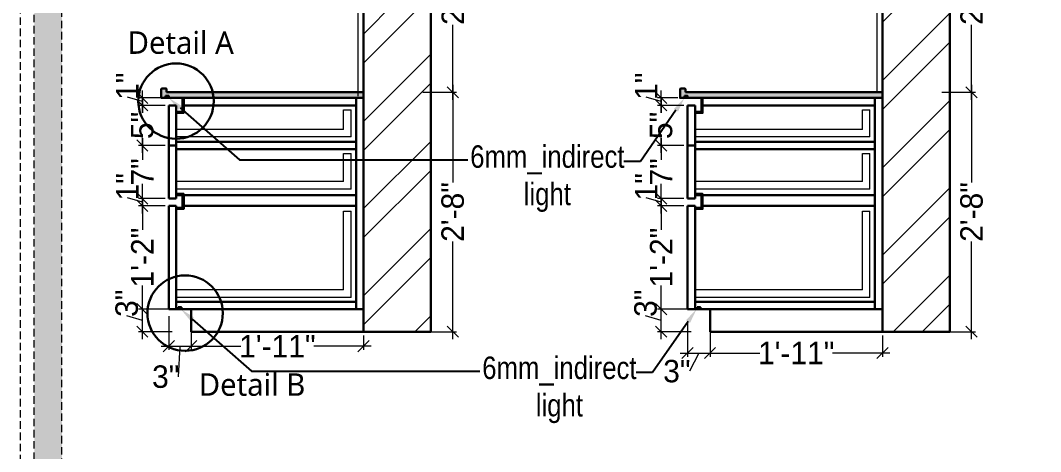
# Model space of a CAD drawing. Header units: millimetres. Extents: x 56222 to 3066687, y -650199 to -121287.
# Drawn here: x 138979.6 to 139115.9, y -185298.7 to -185241.1 of the extents above; entities that cross this region are included whole.
import ezdxf
from ezdxf import colors
from ezdxf.entities.mleader import LeaderData, LeaderLine
from ezdxf.math import Vec2, Vec3

# ---------------------------------------------------------------- set-up
doc = ezdxf.new("R2010")
doc.units = ezdxf.units.MM
doc.header["$MEASUREMENT"] = 0
doc.header["$PDMODE"] = 35
doc.linetypes.add('DASHED', pattern=[0.75, 0.5, -0.25])
doc.linetypes.add('DASHEDX2', pattern=[1.5, 1, -0.5])
doc.layers.get('Defpoints').update_dxf_attribs({"color": 220})
for name, color, linetype, lineweight in [('Dimension', 10, 'DASHEDX2', 20), ('FUR1', 22, 'Continuous', 0), ('FURNITURE', 32, 'Continuous', 9), ('furniture dimensions', 1, 'DASHED', 0), ('hatch-wall', 8, 'Continuous', 9), ('Text', 7, 'Continuous', 15), ('wall', 7, 'Continuous', 30), ('XX~SLAB ( BEAM )~ ( DIM )', 7, 'Continuous', 9)]:
    doc.layers.add(name, color=color, linetype=linetype, lineweight=lineweight)
doc.styles.add('century g', font='GOTHIC.TTF')
doc.styles.add('style4', font='ARIALN.TTF')
doc.dimstyles.new('Archana', dxfattribs={"dimtxt": 2, "dimasz": 0.75, "dimexe": 0.5, "dimexo": 0.5, "dimgap": 0, "dimtad": 0, "dimzin": 0, "dimdsep": 46, "dimlunit": 4, "dimtxsty": 'century g', "dimblk": 'OBLIQUE', "dimcen": 0, "dimdle": 1, "dimclrd": 256, "dimclre": 256, "dimclrt": 256, "dimadec": 0, "dimazin": 0, "dimtfac": 1, "dimtofl": 0, "dimtmove": 1, "dimatfit": 3, "dimfxl": 1, "dimfxlon": 1, "dimtolj": 1, "dimtzin": 0, "dimlwd": -1, "dimlwe": -1, "dimarcsym": 0})

# ---------------------------------------------------------------- blocks, each defined once
blk = doc.blocks.new('_Oblique')
at = {"layer": 'wall', "color": 0, "lineweight": -2}
blk.add_line((-0.5, -0.5), (0.5, 0.5), dxfattribs=at)
blk = doc.blocks.new('*D607')
at = {"layer": 'Defpoints', "color": 0, "linetype": 'Continuous', "lineweight": 30, "transparency": 16777216}
for p in [(139094.76, -185250.69), (139106.68, -185250.69), (139094.76, -185282.69)]:
    blk.add_point(p, dxfattribs=at)
at = {"layer": 'furniture dimensions', "color": 5, "linetype": 'Continuous', "transparency": 16777216}
for p, q in [((139106.68, -185249.69), (139106.68, -185262.73)), ((139102.68, -185250.69), (139107.18, -185250.69)), ((139106.68, -185283.69), (139106.68, -185270.65))]:
    blk.add_line(p, q, dxfattribs=at)
at = {"layer": 'furniture dimensions', "color": 5, "linetype": 'ByBlock', "transparency": 16777216}
blk.add_line((139102.68, -185282.69), (139107.18, -185282.69), dxfattribs=at)
at = {"layer": 'furniture dimensions', "color": 5, "linetype": 'Continuous', "transparency": 16777216, "xscale": 1.5, "yscale": 1.5, "zscale": 1.5}
for p, rotation in [((139106.68, -185250.69), 90), ((139106.68, -185282.69), 270)]:
    blk.add_blockref('_Oblique', p, dxfattribs=dict(at, rotation=rotation))
at = {"layer": 'furniture dimensions', "linetype": 'Continuous', "lineweight": 0, "transparency": 16777216, "insert": (139106.68, -185266.69), "char_height": 3, "attachment_point": 5, "rotation": 90, "style": 'century g'}
blk.add_mtext('\\A1;2\'-8"', dxfattribs=at)
blk = doc.blocks.new('*D608')
at = {"layer": 'Defpoints', "color": 0, "linetype": 'Continuous', "lineweight": 30, "transparency": 16777216}
for p in [(139094.76, -185224.69), (139106.68, -185224.69), (139094.76, -185250.69)]:
    blk.add_point(p, dxfattribs=at)
at = {"layer": 'furniture dimensions', "color": 5, "linetype": 'Continuous', "transparency": 16777216}
for p, q in [((139106.68, -185223.69), (139106.68, -185233.73)), ((139102.68, -185224.69), (139107.18, -185224.69)), ((139106.68, -185251.69), (139106.68, -185241.65))]:
    blk.add_line(p, q, dxfattribs=at)
at = {"layer": 'furniture dimensions', "color": 5, "linetype": 'ByBlock', "transparency": 16777216}
blk.add_line((139102.68, -185250.69), (139107.18, -185250.69), dxfattribs=at)
at = {"layer": 'furniture dimensions', "color": 5, "linetype": 'Continuous', "transparency": 16777216, "xscale": 1.5, "yscale": 1.5, "zscale": 1.5}
for p, rotation in [((139106.68, -185224.69), 90), ((139106.68, -185250.69), 270)]:
    blk.add_blockref('_Oblique', p, dxfattribs=dict(at, rotation=rotation))
at = {"layer": 'furniture dimensions', "linetype": 'Continuous', "lineweight": 0, "transparency": 16777216, "insert": (139106.68, -185237.69), "char_height": 3, "attachment_point": 5, "rotation": 90, "style": 'century g'}
blk.add_mtext('\\A1;2\'-2"', dxfattribs=at)
blk = doc.blocks.new('*D613')
at = {"layer": 'Defpoints', "color": 0, "linetype": 'Continuous', "lineweight": 30, "transparency": 16777216}
for p in [(139065.19, -185279.69), (139071.72, -185279.69), (139071.72, -185282.69)]:
    blk.add_point(p, dxfattribs=at)
at = {"layer": 'furniture dimensions', "color": 5, "linetype": 'Continuous', "transparency": 16777216}
for p, q in [((139065.19, -185283.69), (139065.19, -185278.69)), ((139069.19, -185279.69), (139064.69, -185279.69)), ((139065.19, -185281.19), (139063.11, -185280.57))]:
    blk.add_line(p, q, dxfattribs=at)
at = {"layer": 'furniture dimensions', "color": 5, "linetype": 'ByBlock', "transparency": 16777216}
blk.add_line((139069.19, -185282.69), (139064.69, -185282.69), dxfattribs=at)
at = {"layer": 'furniture dimensions', "color": 5, "linetype": 'Continuous', "transparency": 16777216, "xscale": 1.5, "yscale": 1.5, "zscale": 1.5}
for p, rotation in [((139065.19, -185279.69), 90), ((139065.19, -185282.69), 270)]:
    blk.add_blockref('_Oblique', p, dxfattribs=dict(at, rotation=rotation))
at = {"layer": 'furniture dimensions', "linetype": 'Continuous', "lineweight": 0, "transparency": 16777216, "insert": (139063.11, -185278.89), "char_height": 3, "attachment_point": 5, "rotation": 90, "style": 'century g'}
blk.add_mtext('\\A1;3"', dxfattribs=at)
blk = doc.blocks.new('*D614')
at = {"layer": 'Defpoints', "color": 0, "linetype": 'Continuous', "lineweight": 30, "transparency": 16777216}
for p in [(139065.19, -185265.88), (139068.72, -185265.88), (139068.72, -185279.69)]:
    blk.add_point(p, dxfattribs=at)
at = {"layer": 'furniture dimensions', "color": 5, "linetype": 'Continuous', "transparency": 16777216}
for p, q in [((139065.19, -185264.88), (139065.19, -185269.06)), ((139068.22, -185265.88), (139064.69, -185265.88)), ((139065.19, -185280.69), (139065.19, -185276.5))]:
    blk.add_line(p, q, dxfattribs=at)
at = {"layer": 'furniture dimensions', "color": 5, "linetype": 'ByBlock', "transparency": 16777216}
blk.add_line((139068.22, -185279.69), (139064.69, -185279.69), dxfattribs=at)
at = {"layer": 'furniture dimensions', "color": 5, "linetype": 'Continuous', "transparency": 16777216, "xscale": 1.5, "yscale": 1.5, "zscale": 1.5}
for p, rotation in [((139065.19, -185265.88), 90), ((139065.19, -185279.69), 270)]:
    blk.add_blockref('_Oblique', p, dxfattribs=dict(at, rotation=rotation))
at = {"layer": 'furniture dimensions', "linetype": 'Continuous', "lineweight": 0, "transparency": 16777216, "insert": (139065.19, -185272.78), "char_height": 3, "attachment_point": 5, "rotation": 90, "style": 'century g'}
blk.add_mtext('\\A1;1\'-2"', dxfattribs=at)
blk = doc.blocks.new('*D615')
at = {"layer": 'Defpoints', "color": 0, "linetype": 'Continuous', "lineweight": 30, "transparency": 16777216}
for p in [(139065.19, -185264.88), (139068.72, -185264.88), (139068.72, -185265.88)]:
    blk.add_point(p, dxfattribs=at)
at = {"layer": 'furniture dimensions', "color": 5, "linetype": 'Continuous', "transparency": 16777216}
for p, q in [((139065.19, -185266.88), (139065.19, -185263.88)), ((139065.19, -185265.38), (139063.19, -185264.78)), ((139068.22, -185264.88), (139064.69, -185264.88))]:
    blk.add_line(p, q, dxfattribs=at)
at = {"layer": 'furniture dimensions', "color": 5, "linetype": 'ByBlock', "transparency": 16777216}
blk.add_line((139068.22, -185265.88), (139064.69, -185265.88), dxfattribs=at)
at = {"layer": 'furniture dimensions', "color": 5, "linetype": 'Continuous', "transparency": 16777216, "xscale": 1.5, "yscale": 1.5, "zscale": 1.5}
for p, rotation in [((139065.19, -185264.88), 90), ((139065.19, -185265.88), 270)]:
    blk.add_blockref('_Oblique', p, dxfattribs=dict(at, rotation=rotation))
at = {"layer": 'furniture dimensions', "linetype": 'Continuous', "lineweight": 0, "transparency": 16777216, "insert": (139063.19, -185263.32), "char_height": 3, "attachment_point": 5, "rotation": 90, "style": 'century g'}
blk.add_mtext('\\A1;1"', dxfattribs=at)
blk = doc.blocks.new('*D616')
at = {"layer": 'Defpoints', "color": 0, "linetype": 'Continuous', "lineweight": 30, "transparency": 16777216}
for p in [(139065.19, -185257.8), (139068.72, -185257.8), (139068.72, -185264.88)]:
    blk.add_point(p, dxfattribs=at)
at = {"layer": 'furniture dimensions', "color": 5, "linetype": 'Continuous', "transparency": 16777216}
for p, q in [((139065.19, -185256.8), (139065.19, -185259.74)), ((139068.22, -185257.8), (139064.69, -185257.8)), ((139065.19, -185265.88), (139065.19, -185262.94))]:
    blk.add_line(p, q, dxfattribs=at)
at = {"layer": 'furniture dimensions', "color": 5, "linetype": 'ByBlock', "transparency": 16777216}
blk.add_line((139068.22, -185264.88), (139064.69, -185264.88), dxfattribs=at)
at = {"layer": 'furniture dimensions', "color": 5, "linetype": 'Continuous', "transparency": 16777216, "xscale": 1.5, "yscale": 1.5, "zscale": 1.5}
for p, rotation in [((139065.19, -185257.8), 90), ((139065.19, -185264.88), 270)]:
    blk.add_blockref('_Oblique', p, dxfattribs=dict(at, rotation=rotation))
at = {"layer": 'furniture dimensions', "linetype": 'Continuous', "lineweight": 0, "transparency": 16777216, "insert": (139065.19, -185261.34), "char_height": 3, "attachment_point": 5, "rotation": 90, "style": 'century g'}
blk.add_mtext('\\A1;7"', dxfattribs=at)
blk = doc.blocks.new('*D617')
at = {"layer": 'Defpoints', "color": 0, "linetype": 'Continuous', "lineweight": 30, "transparency": 16777216}
for p in [(139065.19, -185252.44), (139068.72, -185252.44), (139068.72, -185257.8)]:
    blk.add_point(p, dxfattribs=at)
at = {"layer": 'furniture dimensions', "color": 5, "linetype": 'Continuous', "transparency": 16777216}
for p, q in [((139065.19, -185251.44), (139065.19, -185253.45)), ((139068.22, -185252.44), (139064.69, -185252.44)), ((139065.19, -185258.8), (139065.19, -185256.79))]:
    blk.add_line(p, q, dxfattribs=at)
at = {"layer": 'furniture dimensions', "color": 5, "linetype": 'ByBlock', "transparency": 16777216}
blk.add_line((139068.22, -185257.8), (139064.69, -185257.8), dxfattribs=at)
at = {"layer": 'furniture dimensions', "color": 5, "linetype": 'Continuous', "transparency": 16777216, "xscale": 1.5, "yscale": 1.5, "zscale": 1.5}
for p, rotation in [((139065.19, -185252.44), 90), ((139065.19, -185257.8), 270)]:
    blk.add_blockref('_Oblique', p, dxfattribs=dict(at, rotation=rotation))
at = {"layer": 'furniture dimensions', "linetype": 'Continuous', "lineweight": 0, "transparency": 16777216, "insert": (139065.19, -185255.12), "char_height": 3, "attachment_point": 5, "rotation": 90, "style": 'century g'}
blk.add_mtext('\\A1;5"', dxfattribs=at)
blk = doc.blocks.new('*D618')
at = {"layer": 'Defpoints', "color": 0, "linetype": 'Continuous', "lineweight": 30, "transparency": 16777216}
for p in [(139065.19, -185251.44), (139067.9, -185251.44), (139068.72, -185252.44)]:
    blk.add_point(p, dxfattribs=at)
at = {"layer": 'furniture dimensions', "color": 5, "linetype": 'Continuous', "transparency": 16777216}
for p, q in [((139065.19, -185253.44), (139065.19, -185250.44)), ((139065.19, -185251.94), (139063.19, -185251.34)), ((139067.4, -185251.44), (139064.69, -185251.44))]:
    blk.add_line(p, q, dxfattribs=at)
at = {"layer": 'furniture dimensions', "color": 5, "linetype": 'ByBlock', "transparency": 16777216}
blk.add_line((139068.22, -185252.44), (139064.69, -185252.44), dxfattribs=at)
at = {"layer": 'furniture dimensions', "color": 5, "linetype": 'Continuous', "transparency": 16777216, "xscale": 1.5, "yscale": 1.5, "zscale": 1.5}
for p, rotation in [((139065.19, -185251.44), 90), ((139065.19, -185252.44), 270)]:
    blk.add_blockref('_Oblique', p, dxfattribs=dict(at, rotation=rotation))
at = {"layer": 'furniture dimensions', "linetype": 'Continuous', "lineweight": 0, "transparency": 16777216, "insert": (139063.19, -185249.88), "char_height": 3, "attachment_point": 5, "rotation": 90, "style": 'century g'}
blk.add_mtext('\\A1;1"', dxfattribs=at)
blk = doc.blocks.new('*D619')
at = {"layer": 'Defpoints', "color": 0, "linetype": 'Continuous', "lineweight": 30, "transparency": 16777216}
for p in [(139025.42, -185250.69), (139037.34, -185250.69), (139025.42, -185282.69)]:
    blk.add_point(p, dxfattribs=at)
at = {"layer": 'furniture dimensions', "color": 5, "linetype": 'Continuous', "transparency": 16777216}
for p, q in [((139037.34, -185249.69), (139037.34, -185262.73)), ((139033.34, -185250.69), (139037.84, -185250.69)), ((139037.34, -185283.69), (139037.34, -185270.65))]:
    blk.add_line(p, q, dxfattribs=at)
at = {"layer": 'furniture dimensions', "color": 5, "linetype": 'ByBlock', "transparency": 16777216}
blk.add_line((139033.34, -185282.69), (139037.84, -185282.69), dxfattribs=at)
at = {"layer": 'furniture dimensions', "color": 5, "linetype": 'Continuous', "transparency": 16777216, "xscale": 1.5, "yscale": 1.5, "zscale": 1.5}
for p, rotation in [((139037.34, -185250.69), 90), ((139037.34, -185282.69), 270)]:
    blk.add_blockref('_Oblique', p, dxfattribs=dict(at, rotation=rotation))
at = {"layer": 'furniture dimensions', "linetype": 'Continuous', "lineweight": 0, "transparency": 16777216, "insert": (139037.34, -185266.69), "char_height": 3, "attachment_point": 5, "rotation": 90, "style": 'century g'}
blk.add_mtext('\\A1;2\'-8"', dxfattribs=at)
blk = doc.blocks.new('*D620')
at = {"layer": 'Defpoints', "color": 0, "linetype": 'Continuous', "lineweight": 30, "transparency": 16777216}
for p in [(139025.42, -185224.69), (139037.34, -185224.69), (139025.42, -185250.69)]:
    blk.add_point(p, dxfattribs=at)
at = {"layer": 'furniture dimensions', "color": 5, "linetype": 'Continuous', "transparency": 16777216}
for p, q in [((139037.34, -185223.69), (139037.34, -185233.73)), ((139033.34, -185224.69), (139037.84, -185224.69)), ((139037.34, -185251.69), (139037.34, -185241.65))]:
    blk.add_line(p, q, dxfattribs=at)
at = {"layer": 'furniture dimensions', "color": 5, "linetype": 'ByBlock', "transparency": 16777216}
blk.add_line((139033.34, -185250.69), (139037.84, -185250.69), dxfattribs=at)
at = {"layer": 'furniture dimensions', "color": 5, "linetype": 'Continuous', "transparency": 16777216, "xscale": 1.5, "yscale": 1.5, "zscale": 1.5}
for p, rotation in [((139037.34, -185224.69), 90), ((139037.34, -185250.69), 270)]:
    blk.add_blockref('_Oblique', p, dxfattribs=dict(at, rotation=rotation))
at = {"layer": 'furniture dimensions', "linetype": 'Continuous', "lineweight": 0, "transparency": 16777216, "insert": (139037.34, -185237.69), "char_height": 3, "attachment_point": 5, "rotation": 90, "style": 'century g'}
blk.add_mtext('\\A1;2\'-2"', dxfattribs=at)
blk = doc.blocks.new('*D625')
at = {"layer": 'Defpoints', "color": 0, "linetype": 'Continuous', "lineweight": 30, "transparency": 16777216}
for p in [(138995.85, -185279.69), (139002.38, -185279.69), (139002.38, -185282.69)]:
    blk.add_point(p, dxfattribs=at)
at = {"layer": 'furniture dimensions', "color": 5, "linetype": 'Continuous', "transparency": 16777216}
for p, q in [((138995.85, -185283.69), (138995.85, -185278.69)), ((138999.85, -185279.69), (138995.35, -185279.69)), ((138995.85, -185281.19), (138993.77, -185280.57))]:
    blk.add_line(p, q, dxfattribs=at)
at = {"layer": 'furniture dimensions', "color": 5, "linetype": 'ByBlock', "transparency": 16777216}
blk.add_line((138999.85, -185282.69), (138995.35, -185282.69), dxfattribs=at)
at = {"layer": 'furniture dimensions', "color": 5, "linetype": 'Continuous', "transparency": 16777216, "xscale": 1.5, "yscale": 1.5, "zscale": 1.5}
for p, rotation in [((138995.85, -185279.69), 90), ((138995.85, -185282.69), 270)]:
    blk.add_blockref('_Oblique', p, dxfattribs=dict(at, rotation=rotation))
at = {"layer": 'furniture dimensions', "linetype": 'Continuous', "lineweight": 0, "transparency": 16777216, "insert": (138993.77, -185278.89), "char_height": 3, "attachment_point": 5, "rotation": 90, "style": 'century g'}
blk.add_mtext('\\A1;3"', dxfattribs=at)
blk = doc.blocks.new('*D626')
at = {"layer": 'Defpoints', "color": 0, "linetype": 'Continuous', "lineweight": 30, "transparency": 16777216}
for p in [(138995.85, -185265.88), (138999.38, -185265.88), (138999.38, -185279.69)]:
    blk.add_point(p, dxfattribs=at)
at = {"layer": 'furniture dimensions', "color": 5, "linetype": 'Continuous', "transparency": 16777216}
for p, q in [((138995.85, -185264.88), (138995.85, -185269.06)), ((138998.88, -185265.88), (138995.35, -185265.88)), ((138995.85, -185280.69), (138995.85, -185276.5))]:
    blk.add_line(p, q, dxfattribs=at)
at = {"layer": 'furniture dimensions', "color": 5, "linetype": 'ByBlock', "transparency": 16777216}
blk.add_line((138998.88, -185279.69), (138995.35, -185279.69), dxfattribs=at)
at = {"layer": 'furniture dimensions', "color": 5, "linetype": 'Continuous', "transparency": 16777216, "xscale": 1.5, "yscale": 1.5, "zscale": 1.5}
for p, rotation in [((138995.85, -185265.88), 90), ((138995.85, -185279.69), 270)]:
    blk.add_blockref('_Oblique', p, dxfattribs=dict(at, rotation=rotation))
at = {"layer": 'furniture dimensions', "linetype": 'Continuous', "lineweight": 0, "transparency": 16777216, "insert": (138995.85, -185272.78), "char_height": 3, "attachment_point": 5, "rotation": 90, "style": 'century g'}
blk.add_mtext('\\A1;1\'-2"', dxfattribs=at)
blk = doc.blocks.new('*D627')
at = {"layer": 'Defpoints', "color": 0, "linetype": 'Continuous', "lineweight": 30, "transparency": 16777216}
for p in [(138995.85, -185264.88), (138999.38, -185264.88), (138999.38, -185265.88)]:
    blk.add_point(p, dxfattribs=at)
at = {"layer": 'furniture dimensions', "color": 5, "linetype": 'Continuous', "transparency": 16777216}
for p, q in [((138995.85, -185266.88), (138995.85, -185263.88)), ((138995.85, -185265.38), (138993.85, -185264.78)), ((138998.88, -185264.88), (138995.35, -185264.88))]:
    blk.add_line(p, q, dxfattribs=at)
at = {"layer": 'furniture dimensions', "color": 5, "linetype": 'ByBlock', "transparency": 16777216}
blk.add_line((138998.88, -185265.88), (138995.35, -185265.88), dxfattribs=at)
at = {"layer": 'furniture dimensions', "color": 5, "linetype": 'Continuous', "transparency": 16777216, "xscale": 1.5, "yscale": 1.5, "zscale": 1.5}
for p, rotation in [((138995.85, -185264.88), 90), ((138995.85, -185265.88), 270)]:
    blk.add_blockref('_Oblique', p, dxfattribs=dict(at, rotation=rotation))
at = {"layer": 'furniture dimensions', "linetype": 'Continuous', "lineweight": 0, "transparency": 16777216, "insert": (138993.85, -185263.32), "char_height": 3, "attachment_point": 5, "rotation": 90, "style": 'century g'}
blk.add_mtext('\\A1;1"', dxfattribs=at)
blk = doc.blocks.new('*D628')
at = {"layer": 'Defpoints', "color": 0, "linetype": 'Continuous', "lineweight": 30, "transparency": 16777216}
for p in [(138995.85, -185257.8), (138999.38, -185257.8), (138999.38, -185264.88)]:
    blk.add_point(p, dxfattribs=at)
at = {"layer": 'furniture dimensions', "color": 5, "linetype": 'Continuous', "transparency": 16777216}
for p, q in [((138995.85, -185256.8), (138995.85, -185259.74)), ((138998.88, -185257.8), (138995.35, -185257.8)), ((138995.85, -185265.88), (138995.85, -185262.94))]:
    blk.add_line(p, q, dxfattribs=at)
at = {"layer": 'furniture dimensions', "color": 5, "linetype": 'ByBlock', "transparency": 16777216}
blk.add_line((138998.88, -185264.88), (138995.35, -185264.88), dxfattribs=at)
at = {"layer": 'furniture dimensions', "color": 5, "linetype": 'Continuous', "transparency": 16777216, "xscale": 1.5, "yscale": 1.5, "zscale": 1.5}
for p, rotation in [((138995.85, -185257.8), 90), ((138995.85, -185264.88), 270)]:
    blk.add_blockref('_Oblique', p, dxfattribs=dict(at, rotation=rotation))
at = {"layer": 'furniture dimensions', "linetype": 'Continuous', "lineweight": 0, "transparency": 16777216, "insert": (138995.85, -185261.34), "char_height": 3, "attachment_point": 5, "rotation": 90, "style": 'century g'}
blk.add_mtext('\\A1;7"', dxfattribs=at)
blk = doc.blocks.new('*D629')
at = {"layer": 'Defpoints', "color": 0, "linetype": 'Continuous', "lineweight": 30, "transparency": 16777216}
for p in [(138995.85, -185252.44), (138999.38, -185252.44), (138999.38, -185257.8)]:
    blk.add_point(p, dxfattribs=at)
at = {"layer": 'furniture dimensions', "color": 5, "linetype": 'Continuous', "transparency": 16777216}
for p, q in [((138995.85, -185251.44), (138995.85, -185253.45)), ((138998.88, -185252.44), (138995.35, -185252.44)), ((138995.85, -185258.8), (138995.85, -185256.79))]:
    blk.add_line(p, q, dxfattribs=at)
at = {"layer": 'furniture dimensions', "color": 5, "linetype": 'ByBlock', "transparency": 16777216}
blk.add_line((138998.88, -185257.8), (138995.35, -185257.8), dxfattribs=at)
at = {"layer": 'furniture dimensions', "color": 5, "linetype": 'Continuous', "transparency": 16777216, "xscale": 1.5, "yscale": 1.5, "zscale": 1.5}
for p, rotation in [((138995.85, -185252.44), 90), ((138995.85, -185257.8), 270)]:
    blk.add_blockref('_Oblique', p, dxfattribs=dict(at, rotation=rotation))
at = {"layer": 'furniture dimensions', "linetype": 'Continuous', "lineweight": 0, "transparency": 16777216, "insert": (138995.85, -185255.12), "char_height": 3, "attachment_point": 5, "rotation": 90, "style": 'century g'}
blk.add_mtext('\\A1;5"', dxfattribs=at)
blk = doc.blocks.new('*D630')
at = {"layer": 'Defpoints', "color": 0, "linetype": 'Continuous', "lineweight": 30, "transparency": 16777216}
for p in [(138995.85, -185251.44), (138999.38, -185251.44), (138999.38, -185252.44)]:
    blk.add_point(p, dxfattribs=at)
at = {"layer": 'furniture dimensions', "color": 5, "linetype": 'Continuous', "transparency": 16777216}
for p, q in [((138995.85, -185253.44), (138995.85, -185250.44)), ((138995.85, -185251.94), (138993.85, -185251.34)), ((138998.88, -185251.44), (138995.35, -185251.44))]:
    blk.add_line(p, q, dxfattribs=at)
at = {"layer": 'furniture dimensions', "color": 5, "linetype": 'ByBlock', "transparency": 16777216}
blk.add_line((138998.88, -185252.44), (138995.35, -185252.44), dxfattribs=at)
at = {"layer": 'furniture dimensions', "color": 5, "linetype": 'Continuous', "transparency": 16777216, "xscale": 1.5, "yscale": 1.5, "zscale": 1.5}
for p, rotation in [((138995.85, -185251.44), 90), ((138995.85, -185252.44), 270)]:
    blk.add_blockref('_Oblique', p, dxfattribs=dict(at, rotation=rotation))
at = {"layer": 'furniture dimensions', "linetype": 'Continuous', "lineweight": 0, "transparency": 16777216, "insert": (138993.85, -185249.88), "char_height": 3, "attachment_point": 5, "rotation": 90, "style": 'century g'}
blk.add_mtext('\\A1;1"', dxfattribs=at)
blk = doc.blocks.new('*D570')
at = {"layer": 'Defpoints', "color": 0, "linetype": 'Continuous', "lineweight": 30, "transparency": 16777216}
for p in [(139068.72, -185279.69), (139071.72, -185279.69), (139071.72, -185285.54)]:
    blk.add_point(p, dxfattribs=at)
at = {"layer": 'furniture dimensions', "color": 5, "linetype": 'ByBlock', "transparency": 16777216}
blk.add_line((139068.72, -185281.54), (139068.72, -185286.04), dxfattribs=at)
at = {"layer": 'furniture dimensions', "color": 5, "linetype": 'Continuous', "transparency": 16777216}
for p, q in [((139071.72, -185281.54), (139071.72, -185286.04)), ((139067.72, -185285.54), (139072.72, -185285.54)), ((139070.22, -185285.54), (139068.97, -185287.98))]:
    blk.add_line(p, q, dxfattribs=at)
at = {"layer": 'furniture dimensions', "color": 5, "linetype": 'Continuous', "transparency": 16777216, "xscale": 1.5, "yscale": 1.5, "zscale": 1.5, "rotation": 180}
blk.add_blockref('_Oblique', (139068.72, -185285.54), dxfattribs=at)
at = {"layer": 'furniture dimensions', "color": 5, "linetype": 'Continuous', "transparency": 16777216, "xscale": 1.5, "yscale": 1.5, "zscale": 1.5}
blk.add_blockref('_Oblique', (139071.72, -185285.54), dxfattribs=at)
at = {"layer": 'furniture dimensions', "linetype": 'Continuous', "lineweight": 0, "transparency": 16777216, "insert": (139067.29, -185287.98), "char_height": 3, "attachment_point": 5, "style": 'century g'}
blk.add_mtext('\\A1;3"', dxfattribs=at)
blk = doc.blocks.new('*D571')
at = {"layer": 'Defpoints', "color": 0, "linetype": 'Continuous', "lineweight": 30, "transparency": 16777216}
for p in [(139071.72, -185282.69), (139094.76, -185282.69), (139094.76, -185285.54)]:
    blk.add_point(p, dxfattribs=at)
at = {"layer": 'furniture dimensions', "color": 5, "linetype": 'ByBlock', "transparency": 16777216}
blk.add_line((139071.72, -185283.19), (139071.72, -185286.04), dxfattribs=at)
at = {"layer": 'furniture dimensions', "color": 5, "linetype": 'Continuous', "transparency": 16777216}
for p, q in [((139094.76, -185283.19), (139094.76, -185286.04)), ((139070.72, -185285.54), (139078.36, -185285.54)), ((139095.76, -185285.54), (139088.11, -185285.54))]:
    blk.add_line(p, q, dxfattribs=at)
at = {"layer": 'furniture dimensions', "color": 5, "linetype": 'Continuous', "transparency": 16777216, "xscale": 1.5, "yscale": 1.5, "zscale": 1.5, "rotation": 180}
blk.add_blockref('_Oblique', (139071.72, -185285.54), dxfattribs=at)
at = {"layer": 'furniture dimensions', "color": 5, "linetype": 'Continuous', "transparency": 16777216, "xscale": 1.5, "yscale": 1.5, "zscale": 1.5}
blk.add_blockref('_Oblique', (139094.76, -185285.54), dxfattribs=at)
at = {"layer": 'furniture dimensions', "linetype": 'Continuous', "lineweight": 0, "transparency": 16777216, "insert": (139083.24, -185285.54), "char_height": 3, "attachment_point": 5, "style": 'century g'}
blk.add_mtext('\\A1;1\'-11"', dxfattribs=at)
blk = doc.blocks.new('*D572')
at = {"layer": 'Defpoints', "color": 0, "linetype": 'Continuous', "lineweight": 30, "transparency": 16777216}
for p in [(138999.38, -185279.69), (139002.38, -185279.69), (139002.38, -185284.63)]:
    blk.add_point(p, dxfattribs=at)
at = {"layer": 'furniture dimensions', "color": 5, "linetype": 'ByBlock', "transparency": 16777216}
blk.add_line((138999.38, -185280.63), (138999.38, -185285.13), dxfattribs=at)
at = {"layer": 'furniture dimensions', "color": 5, "linetype": 'Continuous', "transparency": 16777216}
for p, q in [((139002.38, -185280.63), (139002.38, -185285.13)), ((138998.38, -185284.63), (139003.38, -185284.63)), ((139000.88, -185284.63), (139000.66, -185288.72))]:
    blk.add_line(p, q, dxfattribs=at)
at = {"layer": 'furniture dimensions', "color": 5, "linetype": 'Continuous', "transparency": 16777216, "xscale": 1.5, "yscale": 1.5, "zscale": 1.5, "rotation": 180}
blk.add_blockref('_Oblique', (138999.38, -185284.63), dxfattribs=at)
at = {"layer": 'furniture dimensions', "color": 5, "linetype": 'Continuous', "transparency": 16777216, "xscale": 1.5, "yscale": 1.5, "zscale": 1.5}
blk.add_blockref('_Oblique', (139002.38, -185284.63), dxfattribs=at)
at = {"layer": 'furniture dimensions', "linetype": 'Continuous', "lineweight": 0, "transparency": 16777216, "insert": (138998.98, -185288.72), "char_height": 3, "attachment_point": 5, "style": 'century g'}
blk.add_mtext('\\A1;3"', dxfattribs=at)
blk = doc.blocks.new('*D573')
at = {"layer": 'Defpoints', "color": 0, "linetype": 'Continuous', "lineweight": 30, "transparency": 16777216}
for p in [(139002.38, -185282.69), (139025.42, -185282.69), (139025.42, -185284.63)]:
    blk.add_point(p, dxfattribs=at)
at = {"layer": 'furniture dimensions', "color": 5, "linetype": 'ByBlock', "transparency": 16777216}
blk.add_line((139002.38, -185283.19), (139002.38, -185285.13), dxfattribs=at)
at = {"layer": 'furniture dimensions', "color": 5, "linetype": 'Continuous', "transparency": 16777216}
for p, q in [((139025.42, -185283.19), (139025.42, -185285.13)), ((139001.38, -185284.63), (139009.02, -185284.63)), ((139026.42, -185284.63), (139018.78, -185284.63))]:
    blk.add_line(p, q, dxfattribs=at)
at = {"layer": 'furniture dimensions', "color": 5, "linetype": 'Continuous', "transparency": 16777216, "xscale": 1.5, "yscale": 1.5, "zscale": 1.5, "rotation": 180}
blk.add_blockref('_Oblique', (139002.38, -185284.63), dxfattribs=at)
at = {"layer": 'furniture dimensions', "color": 5, "linetype": 'Continuous', "transparency": 16777216, "xscale": 1.5, "yscale": 1.5, "zscale": 1.5}
blk.add_blockref('_Oblique', (139025.42, -185284.63), dxfattribs=at)
at = {"layer": 'furniture dimensions', "linetype": 'Continuous', "lineweight": 0, "transparency": 16777216, "insert": (139013.9, -185284.63), "char_height": 3, "attachment_point": 5, "style": 'century g'}
blk.add_mtext('\\A1;1\'-11"', dxfattribs=at)

msp = doc.modelspace()

# ---------------------------------------------------------------- hatches: boundary and pattern name
at = {"layer": 'Dimension', "true_color": 0xd39e00}
h = msp.add_hatch(color=42, dxfattribs=at)
h.paths.add_polyline_path([(138981.4, -185059.28), (138981.4, -185430.32), (139508.54, -185430.32), (139508.54, -185059.28)])
h.paths.add_polyline_path([(138985.1, -185062.98), (139504.84, -185062.98), (139504.84, -185426.62), (138985.1, -185426.62)], flags=16)
at = {"layer": 'furniture dimensions', "lineweight": 30, "true_color": 0x939598}
h = msp.add_hatch(color=252, dxfattribs=at)
h.dxf.hatch_style = 1
h.paths.add_polyline_path([(138999.1, -185250.69), (138999.1, -185250.29, 0.415085), (138999, -185250.19), (138998.48, -185250.19, 0.412044), (138998.38, -185250.29), (138998.38, -185251.44), (138998.96, -185251.44), (138998.96, -185251.17), (138999.39, -185251.17), (138999.39, -185251.44), (139000.33, -185251.44), (139025.42, -185251.44), (139025.42, -185250.69)])
h = msp.add_hatch(color=252, dxfattribs=at)
h.dxf.hatch_style = 1
edge = h.paths.add_edge_path()
edge.add_line((139094.76, -185250.69), (139068.44, -185250.69))
edge.add_line((139068.44, -185250.69), (139068.44, -185250.29))
edge.add_arc((139068.34, -185250.29), 0.1, 0, 90.1704)
edge.add_line((139068.34, -185250.19), (139067.81, -185250.19))
edge.add_arc((139067.82, -185250.29), 0.1, 90.4247, 180)
edge.add_line((139067.72, -185250.29), (139067.72, -185251.44))
edge.add_line((139067.72, -185251.44), (139067.97, -185251.44))
edge.add_line((139067.97, -185251.44), (139068.1, -185251.44))
edge.add_line((139068.1, -185251.44), (139068.3, -185251.44))
edge.add_line((139068.3, -185251.44), (139068.3, -185251.17))
edge.add_line((139068.3, -185251.17), (139068.73, -185251.17))
edge.add_line((139068.73, -185251.17), (139068.73, -185251.44))
edge.add_line((139068.73, -185251.44), (139069.67, -185251.44))
edge.add_line((139069.67, -185251.44), (139094.76, -185251.44))
edge.add_line((139094.76, -185251.44), (139094.76, -185250.69))
at = {"layer": 'hatch-wall', "lineweight": 0}
h = msp.add_hatch(dxfattribs=at)
h.set_pattern_fill('ANSI32', color=256, scale=22)
h.set_pattern_definition([(45, (-960.647, -522.953), (-5.83363094, 5.83363094), []), (45, (-956.7576, -522.953), (-5.83363094, 5.83363094), [])])
h.paths.add_polyline_path([(139094.76, -185171.69), (139103.76, -185171.69), (139103.76, -185282.69), (139094.76, -185282.69)])
at = {"layer": 'hatch-wall'}
h = msp.add_hatch(dxfattribs=at)
h.set_pattern_fill('ANSI32', color=256, scale=22)
h.set_pattern_definition([(45, (11037.8255, -202099.812), (-5.83363094, 5.83363094), []), (45, (11041.715, -202099.812), (-5.83363094, 5.83363094), [])])
h.paths.add_polyline_path([(139025.44, -185238.69), (139034.44, -185238.69), (139034.42, -185282.69), (139025.42, -185282.69)])

# ---------------------------------------------------------------- linework, layer by layer
at = {"layer": 'Dimension', "color": 42, "true_color": 0xd39e00, "elevation": 0.26}
for points in [[(138979.55, -185057.43), (139510.39, -185057.43), (139510.39, -185432.17), (138979.55, -185432.17)], [(138981.4, -185059.28), (139508.54, -185059.28), (139508.54, -185430.32), (138981.4, -185430.32)], [(138985.1, -185062.98), (139504.84, -185062.98), (139504.84, -185426.62), (138985.1, -185426.62)]]:
    msp.add_lwpolyline(points, close=True, dxfattribs=at)
at = {"layer": 'FURNITURE', "lineweight": 30}
for p, q in [((138998.38, -185250.44, 0.13), (138998.38, -185251.44, 0.13)), ((139067.72, -185250.44, 0.13), (139067.72, -185251.44, 0.13)), ((139094.76, -185250.44, 0.13), (139094.76, -185282.69, 0.13)), ((138998.38, -185251.44, 0.13), (139025.42, -185251.44, 0.13)), ((138998.96, -185251.17, 0.13), (138999.39, -185251.17, 0.13)), ((138998.96, -185251.17, 0.13), (138998.96, -185251.44, 0.13)), ((138999.1, -185250.69, 0.13), (139025.42, -185250.69, 0.13)), ((138999.39, -185251.17, 0.13), (138999.39, -185251.44, 0.13)), ((139024.42, -185279.69, 0.13), (139024.42, -185251.44, 0.13)), ((139025.42, -185250.69, 0.13), (139025.42, -185282.69, 0.13)), ((139067.72, -185251.44, 0.13), (139067.97, -185251.44, 0.13)), ((139068.1, -185251.44, 0.13), (139094.76, -185251.44, 0.13)), ((139068.3, -185251.17, 0.13), (139068.73, -185251.17, 0.13)), ((139068.3, -185251.17, 0.13), (139068.3, -185251.44, 0.13)), ((139068.44, -185250.69, 0.13), (139094.76, -185250.69, 0.13)), ((139068.73, -185251.17, 0.13), (139068.73, -185251.44, 0.13)), ((139093.76, -185279.69, 0.13), (139093.76, -185251.44, 0.13)), ((138999.38, -185252.44, 0.13), (138999.38, -185264.88, 0.13)), ((138999.38, -185252.44, 0.13), (139000.38, -185252.44, 0.13)), ((139000.38, -185252.44, 0.13), (139000.38, -185264.88, 0.13)), ((139024.42, -185252.44, 0.13), (139001.38, -185252.44, 0.13)), ((139068.72, -185252.44, 0.13), (139068.72, -185264.88, 0.13)), ((139068.72, -185252.44, 0.13), (139069.72, -185252.44, 0.13)), ((139069.72, -185252.44, 0.13), (139069.72, -185264.88, 0.13)), ((139093.76, -185252.44, 0.13), (139070.72, -185252.44, 0.13)), ((139000.38, -185257.3, 0.13), (139024.42, -185257.3, 0.13)), ((139069.72, -185257.3, 0.13), (139093.76, -185257.3, 0.13)), ((138999.38, -185257.8, 0.13), (139000.38, -185257.8, 0.13)), ((139000.38, -185259.24, 0.13), (139000.38, -185257.8, 0.13)), ((139000.38, -185258.3, 0.13), (139024.42, -185258.3, 0.13)), ((139068.72, -185257.8, 0.13), (139069.72, -185257.8, 0.13)), ((139069.72, -185259.24, 0.13), (139069.72, -185257.8, 0.13)), ((139069.72, -185258.3, 0.13), (139093.76, -185258.3, 0.13)), ((139000.38, -185264.88, 0.13), (138999.38, -185264.88, 0.13)), ((139001.38, -185264.43, 0.13), (139024.42, -185264.43, 0.13)), ((139069.72, -185264.88, 0.13), (139068.72, -185264.88, 0.13)), ((139070.72, -185264.43, 0.13), (139093.76, -185264.43, 0.13)), ((138999.38, -185265.88, 0.13), (138999.38, -185279.69, 0.13)), ((139000.38, -185265.88, 0.13), (138999.38, -185265.88, 0.13)), ((139000.38, -185265.88, 0.13), (139000.38, -185279.69, 0.13)), ((139001.38, -185265.88, 0.13), (139024.42, -185265.88, 0.13)), ((139068.72, -185265.88, 0.13), (139068.72, -185279.69, 0.13)), ((139069.72, -185265.88, 0.13), (139068.72, -185265.88, 0.13)), ((139069.72, -185265.88, 0.13), (139069.72, -185279.69, 0.13)), ((139070.72, -185265.88, 0.13), (139093.76, -185265.88, 0.13)), ((139000.38, -185278.69, 0.13), (139024.42, -185278.69, 0.13)), ((139069.72, -185278.69, 0.13), (139093.76, -185278.69, 0.13)), ((138999.38, -185279.69, 0.13), (139025.42, -185279.69, 0.13)), ((139002.38, -185279.69, 0.13), (138999.38, -185279.69, 0.13)), ((139000.66, -185279.42, 0.13), (139001.1, -185279.42, 0.13)), ((139000.66, -185279.42, 0.13), (139000.66, -185279.69, 0.13)), ((139001.1, -185279.42, 0.13), (139001.1, -185279.69, 0.13)), ((139002.38, -185279.69, 0.13), (139002.38, -185282.69, 0.13)), ((139068.72, -185279.69, 0.13), (139094.76, -185279.69, 0.13)), ((139071.72, -185279.69, 0.13), (139068.72, -185279.69, 0.13)), ((139070, -185279.42, 0.13), (139070.43, -185279.42, 0.13)), ((139070, -185279.42, 0.13), (139070, -185279.69, 0.13)), ((139070.43, -185279.42, 0.13), (139070.43, -185279.69, 0.13)), ((139071.72, -185279.69, 0.13), (139071.72, -185282.69, 0.13)), ((139002.38, -185282.69, 0.13), (139025.42, -185282.69, 0.13)), ((139071.72, -185282.69, 0.13), (139094.76, -185282.69, 0.13))]:
    msp.add_line(p, q, dxfattribs=at)
at = {"layer": 'FURNITURE', "lineweight": 30, "ltscale": 0.4}
for p, q in [((138999, -185250.19, 0.13), (138998.48, -185250.19, 0.13)), ((139068.34, -185250.19, 0.13), (139067.81, -185250.19, 0.13))]:
    msp.add_line(p, q, dxfattribs=at)
at = {"layer": 'FURNITURE'}
for p, q in [((139022.75, -185255.65, 0.13), (139022.75, -185253.05, 0.13)), ((139022.75, -185253.05, 0.13), (139023.75, -185253.05, 0.13)), ((139023.75, -185256.65, 0.13), (139023.75, -185253.05, 0.13)), ((139092.09, -185255.65, 0.13), (139092.09, -185253.05, 0.13)), ((139092.09, -185253.05, 0.13), (139093.09, -185253.05, 0.13)), ((139093.09, -185256.65, 0.13), (139093.09, -185253.05, 0.13)), ((139022.75, -185255.65, 0.13), (139000.38, -185255.65, 0.13)), ((139092.09, -185255.65, 0.13), (139069.72, -185255.65, 0.13)), ((139023.75, -185256.65, 0.13), (139000.38, -185256.65, 0.13)), ((139093.09, -185256.65, 0.13), (139069.72, -185256.65, 0.13)), ((139022.75, -185262.63, 0.13), (139022.75, -185258.89, 0.13)), ((139022.75, -185258.89, 0.13), (139023.75, -185258.89, 0.13)), ((139023.75, -185263.63, 0.13), (139023.75, -185258.89, 0.13)), ((139092.09, -185262.63, 0.13), (139092.09, -185258.89, 0.13)), ((139092.09, -185258.89, 0.13), (139093.09, -185258.89, 0.13)), ((139093.09, -185263.63, 0.13), (139093.09, -185258.89, 0.13)), ((139022.75, -185262.63, 0.13), (139000.38, -185262.63, 0.13)), ((139092.09, -185262.63, 0.13), (139069.72, -185262.63, 0.13)), ((139023.75, -185263.63, 0.13), (139000.38, -185263.63, 0.13)), ((139093.09, -185263.63, 0.13), (139069.72, -185263.63, 0.13)), ((139022.75, -185277.1, 0.13), (139022.75, -185266.58, 0.13)), ((139022.75, -185266.58, 0.13), (139023.75, -185266.58, 0.13)), ((139022.75, -185266.58, 0.13), (139023.75, -185266.58, 0.13)), ((139022.75, -185266.58, 0.13), (139023.75, -185266.58, 0.13)), ((139023.75, -185278.1, 0.13), (139023.75, -185266.58, 0.13)), ((139092.09, -185277.1, 0.13), (139092.09, -185266.58, 0.13)), ((139092.09, -185266.58, 0.13), (139093.09, -185266.58, 0.13)), ((139092.09, -185266.58, 0.13), (139093.09, -185266.58, 0.13)), ((139092.09, -185266.58, 0.13), (139093.09, -185266.58, 0.13)), ((139093.09, -185278.1, 0.13), (139093.09, -185266.58, 0.13)), ((139022.75, -185277.1, 0.13), (139000.38, -185277.1, 0.13)), ((139092.09, -185277.1, 0.13), (139069.72, -185277.1, 0.13)), ((139023.75, -185278.1, 0.13), (139000.38, -185278.1, 0.13)), ((139093.09, -185278.1, 0.13), (139069.72, -185278.1, 0.13))]:
    msp.add_line(p, q, dxfattribs=at)
at = {"layer": 'FURNITURE', "lineweight": 30, "ltscale": 0.4, "elevation": 0.13}
for points in [[(138999.1, -185250.69), (138999.1, -185250.29, 0.414214), (138999, -185250.19), (138998.48, -185250.19, 0.414214), (138998.38, -185250.29), (138998.38, -185251.44), (139000.33, -185251.44)], [(139068.44, -185250.69), (139068.44, -185250.29, 0.414214), (139068.34, -185250.19), (139067.82, -185250.19, 0.414214), (139067.72, -185250.29), (139067.72, -185251.44), (139068.1, -185251.44)]]:
    msp.add_lwpolyline(points, format="xyb", dxfattribs=at)
at = {"layer": 'FURNITURE', "color": 3, "lineweight": 30, "elevation": 0.13}
for points in [[(138998.97, -185251.19), (138999.38, -185251.19), (138999.38, -185251.44), (138998.97, -185251.44)], [(139068.31, -185251.19), (139068.72, -185251.19), (139068.72, -185251.44), (139068.31, -185251.44)], [(139000.68, -185279.44), (139001.08, -185279.44), (139001.08, -185279.69), (139000.68, -185279.69)], [(139070.01, -185279.44), (139070.42, -185279.44), (139070.42, -185279.69), (139070.01, -185279.69)]]:
    msp.add_lwpolyline(points, close=True, dxfattribs=at)
at = {"layer": 'FURNITURE', "lineweight": 30, "elevation": 0.13}
for points in [[(139000.38, -185253.29), (139000.38, -185253.44), (139001.38, -185253.44), (139001.38, -185251.44), (139001.23, -185251.44), (139001.23, -185251.59)], [(139000.38, -185253.29), (139001.23, -185253.29), (139001.23, -185251.59), (139001.23, -185251.59)], [(139069.72, -185253.29), (139069.72, -185253.44), (139070.72, -185253.44), (139070.72, -185251.44), (139070.57, -185251.44), (139070.57, -185251.59)], [(139069.72, -185253.29), (139070.57, -185253.29), (139070.57, -185251.59), (139070.57, -185251.59)], [(139000.38, -185266.13), (139000.38, -185266.28), (139001.38, -185266.28), (139001.38, -185264.28), (139000.38, -185264.28), (139000.38, -185264.43)], [(139000.38, -185266.13), (139001.23, -185266.13), (139001.23, -185264.43), (139000.38, -185264.43)], [(139069.72, -185266.13), (139069.72, -185266.28), (139070.72, -185266.28), (139070.72, -185264.28), (139069.72, -185264.28), (139069.72, -185264.43)], [(139069.72, -185266.13), (139070.57, -185266.13), (139070.57, -185264.43), (139069.72, -185264.43)]]:
    msp.add_lwpolyline(points, dxfattribs=at)
at = {"layer": 'FURNITURE', "lineweight": 30, "ltscale": 0.4, "elevation": 0.13}
msp.add_lwpolyline([(139068.1, -185251.44), (139069.67, -185251.44)], dxfattribs=at)
at = {"layer": 'FURNITURE', "color": 242, "lineweight": 30, "true_color": 0xcd2027}
for centre in [(139000.35, -185251.87, 0.13), (139001.57, -185280.21, 0.13)]:
    msp.add_circle(centre, 5.04, dxfattribs=at)
at = {"layer": 'XX~SLAB ( BEAM )~ ( DIM )', "color": 242, "lineweight": 15, "true_color": 0xcd2027}
for p, q in [((139025.42, -185218.72, 0.13), (139025.42, -185251.19, 0.13)), ((139094.76, -185218.72, 0.13), (139094.76, -185251.19, 0.13)), ((139024.67, -185224.69, 0.13), (139024.67, -185251.19, 0.13)), ((139094.01, -185224.69, 0.13), (139094.01, -185250.69, 0.13))]:
    msp.add_line(p, q, dxfattribs=at)
at = {"layer": 'XX~SLAB ( BEAM )~ ( DIM )', "lineweight": 30, "elevation": 0.13}
for points in [[(139025.42, -185282.69), (139034.42, -185282.69), (139034.42, -185171.69), (139025.42, -185171.69)], [(139094.76, -185282.69), (139103.76, -185282.69), (139103.76, -185171.69), (139094.76, -185171.69)]]:
    msp.add_lwpolyline(points, close=True, dxfattribs=at)

# ---------------------------------------------------------------- texts
at = {"layer": 'FUR1', "color": 1, "char_height": 3, "width": 28.4543, "attachment_point": 5, "style": 'style4'}
for s, insert in [('{\\fMalgun Gothic|b0|i0|c0|p34;Detail A}', (139000.98, -185244.07, 0.13)), ('{\\fMalgun Gothic|b0|i0|c0|p34;Detail B}', (139010.51, -185289.78, 0.13))]:
    msp.add_mtext(s, dxfattribs=dict(at, insert=insert))

# ---------------------------------------------------------------- dimensions: what is measured, and where the dimension line sits
at = {"layer": 'furniture dimensions', "color": 5, "linetype": 'Continuous', "lineweight": 0}
for base, p1, p2, picture, middle in [((139037.34, -185224.69, 0.13), (139025.42, -185250.69, 0.13), (139025.42, -185224.69, 0.13), '*D620', (139037.34, -185237.69, 0.13)), ((139106.68, -185224.69, 0.13), (139094.76, -185250.69, 0.13), (139094.76, -185224.69, 0.13), '*D608', (139106.68, -185237.69, 0.13)), ((138995.85, -185251.44, 0.13), (138999.38, -185252.44, 0.13), (138999.38, -185251.44, 0.13), '*D630', (138993.85, -185251.34, 0.13)), ((139065.19, -185251.44, 0.13), (139068.72, -185252.44, 0.13), (139067.9, -185251.44, 0.13), '*D618', (139063.19, -185251.34, 0.13)), ((139037.34, -185250.69, 0.13), (139025.42, -185282.69, 0.13), (139025.42, -185250.69, 0.13), '*D619', (139037.34, -185266.69, 0.13)), ((139106.68, -185250.69, 0.13), (139094.76, -185282.69, 0.13), (139094.76, -185250.69, 0.13), '*D607', (139106.68, -185266.69, 0.13)), ((138995.85, -185252.44, 0.13), (138999.38, -185257.8, 0.13), (138999.38, -185252.44, 0.13), '*D629', (138995.85, -185255.12, 0.13)), ((139065.19, -185252.44, 0.13), (139068.72, -185257.8, 0.13), (139068.72, -185252.44, 0.13), '*D617', (139065.19, -185255.12, 0.13)), ((138995.85, -185257.8, 0.13), (138999.38, -185264.88, 0.13), (138999.38, -185257.8, 0.13), '*D628', (138995.85, -185261.34, 0.13)), ((139065.19, -185257.8, 0.13), (139068.72, -185264.88, 0.13), (139068.72, -185257.8, 0.13), '*D616', (139065.19, -185261.34, 0.13)), ((138995.85, -185264.88, 0.13), (138999.38, -185265.88, 0.13), (138999.38, -185264.88, 0.13), '*D627', (138993.85, -185264.78, 0.13)), ((139065.19, -185264.88, 0.13), (139068.72, -185265.88, 0.13), (139068.72, -185264.88, 0.13), '*D615', (139063.19, -185264.78, 0.13)), ((138995.85, -185265.88, 0.13), (138999.38, -185279.69, 0.13), (138999.38, -185265.88, 0.13), '*D626', (138995.85, -185272.78, 0.13)), ((139065.19, -185265.88, 0.13), (139068.72, -185279.69, 0.13), (139068.72, -185265.88, 0.13), '*D614', (139065.19, -185272.78, 0.13)), ((138995.85, -185279.69, 0.13), (139002.38, -185282.69, 0.13), (139002.38, -185279.69, 0.13), '*D625', (138993.77, -185280.57, 0.13)), ((139065.19, -185279.69, 0.13), (139071.72, -185282.69, 0.13), (139071.72, -185279.69, 0.13), '*D613', (139063.11, -185280.57, 0.13))]:
    dim = msp.add_linear_dim(base=base, p1=p1, p2=p2, angle=90, dimstyle='Archana', override={"dimtxt": 3, "dimasz": 1.5, "dimdec": 0, "dimclrd": 5, "dimclre": 5, "dimfxl": 4}, dxfattribs=at)
    dim.commit()
    dim.dimension.update_dxf_attribs({"geometry": picture, "text_midpoint": middle})
for base, p1, p2, picture, middle in [((139002.38, -185284.63, 0.13), (138999.38, -185279.69, 0.13), (139002.38, -185279.69, 0.13), '*D572', (139000.66, -185288.72, 0.13)), ((139071.72, -185285.54, 0.13), (139068.72, -185279.69, 0.13), (139071.72, -185279.69, 0.13), '*D570', (139068.97, -185287.98, 0.13))]:
    dim = msp.add_linear_dim(base=base, p1=p1, p2=p2, dimstyle='Archana', override={"dimtxt": 3, "dimasz": 1.5, "dimdec": 0, "dimclrd": 5, "dimclre": 5, "dimfxl": 4}, dxfattribs=at)
    dim.commit()
    dim.dimension.update_dxf_attribs({"geometry": picture, "text_midpoint": middle, "dimtype": 160})
for base, p1, p2, picture, middle in [((139025.42, -185284.63, 0.13), (139002.38, -185282.69, 0.13), (139025.42, -185282.69, 0.13), '*D573', (139013.9, -185284.63, 0.13)), ((139094.76, -185285.54, 0.13), (139071.72, -185282.69, 0.13), (139094.76, -185282.69, 0.13), '*D571', (139083.24, -185285.54, 0.13))]:
    dim = msp.add_linear_dim(base=base, p1=p1, p2=p2, dimstyle='Archana', override={"dimtxt": 3, "dimasz": 1.5, "dimdec": 0, "dimclrd": 5, "dimclre": 5, "dimfxl": 4}, dxfattribs=at)
    dim.commit()
    dim.dimension.update_dxf_attribs({"geometry": picture, "text_midpoint": middle})

# ---------------------------------------------------------------- leaders
at = {"layer": 'Text', "color": 1, "lineweight": 0, "ltscale": 20}
ml = msp.add_multileader_mtext('Standard', dxfattribs=at)
ml.set_content('6mm_indirect \\Plight', color=1, style='style4')
ml.set_leader_properties()
ml.build(insert=Vec2(0, 0))
ml.multileader.update_dxf_attribs({"dogleg_length": 2.02, "arrow_head_size": 2})
ctx = ml.context
ctx.base_point, ctx.char_height, ctx.arrow_head_size, ctx.landing_gap_size, ctx.plane_origin = Vec3(139039.34, -185259.72, 0.13), 3, 2, 0.4, Vec3(138980.67, -185257.72, 0.13)
ctx.text_align_type = 1
notes = []
notes.append((ctx, [(0, (1, 1, 0), (139008.83, -185259.72, 0.13), (1, 0), 30.51, [(0, [(138999.39, -185251.44, 0.13)], 0, [])])]))
ctx.mtext.insert, ctx.mtext.alignment = Vec3(139049.98, -185257.78, 0.13), 2
ml = msp.add_multileader_mtext('Standard', dxfattribs=at)
ml.set_content('', color=1, style='style4')
ml.set_leader_properties()
ml.build(insert=Vec2(0, 0))
ml.multileader.update_dxf_attribs({"dogleg_length": 2.02, "arrow_head_size": 2})
ctx = ml.context
ctx.base_point, ctx.char_height, ctx.arrow_head_size, ctx.landing_gap_size, ctx.plane_origin = Vec3(139059.42, -185259.92, 0.13), 3, 2, 0.4, Vec3(139068.31, -185251.44, 0.13)
ctx.text_align_type = 1
notes.append((ctx, [(0, (1, 1, 0), (139062.43, -185259.92, 0.13), (-1, 0), 2.21, [(0, [(139068.31, -185251.44, 0.13)], 0, [])])]))
ctx.mtext.insert, ctx.mtext.alignment = Vec3(139059.82, -185258.42, 0.13), 2
ml = msp.add_multileader_mtext('Standard', dxfattribs=at)
ml.set_content('6mm_indirect \\Plight', color=1, style='style4')
ml.set_leader_properties()
ml.build(insert=Vec2(0, 0))
ml.multileader.update_dxf_attribs({"dogleg_length": 2.02, "arrow_head_size": 2})
ctx = ml.context
ctx.base_point, ctx.char_height, ctx.arrow_head_size, ctx.landing_gap_size, ctx.plane_origin = Vec3(139040.95, -185287.97, 0.13), 3, 2, 0.4, Vec3(138982.28, -185285.97, 0.13)
ctx.text_align_type = 1
notes.append((ctx, [(0, (1, 1, 0), (139010.44, -185287.97, 0.13), (1, 0), 30.51, [(0, [(139001.01, -185279.69, 0.13)], 0, [])])]))
ctx.mtext.insert, ctx.mtext.alignment = Vec3(139051.59, -185286.02, 0.13), 2
ml = msp.add_multileader_mtext('Standard', dxfattribs=at)
ml.set_content('', color=1, style='style4')
ml.set_leader_properties()
ml.build(insert=Vec2(0, 0))
ml.multileader.update_dxf_attribs({"dogleg_length": 2.02, "arrow_head_size": 2})
ctx = ml.context
ctx.base_point, ctx.char_height, ctx.arrow_head_size, ctx.landing_gap_size, ctx.plane_origin = Vec3(139061.04, -185288.16, 0.13), 3, 2, 0.4, Vec3(139069.92, -185279.69, 0.13)
ctx.text_align_type = 1
notes.append((ctx, [(0, (1, 1, 0), (139064.04, -185288.16, 0.13), (-1, 0), 2.21, [(0, [(139069.92, -185279.69, 0.13)], 0, [])])]))
ctx.mtext.insert, ctx.mtext.alignment = Vec3(139061.44, -185286.66, 0.13), 2
for ctx, leaders in notes:
    for number, flags, end, landing, length, lines in leaders:
        leader = LeaderData()
        leader.index, (leader.has_last_leader_line, leader.has_dogleg_vector, leader.attachment_direction) = number, flags
        leader.last_leader_point, leader.dogleg_vector, leader.dogleg_length = Vec3(end), Vec3(landing), length
        for number, points, colour, breaks in lines:
            line = LeaderLine()
            line.index, line.vertices, line.color, line.breaks = number, Vec3.list(points), colors.encode_raw_color(colour), breaks
            leader.lines.append(line)
        ctx.leaders.append(leader)

doc.saveas('drawing.dxf')
